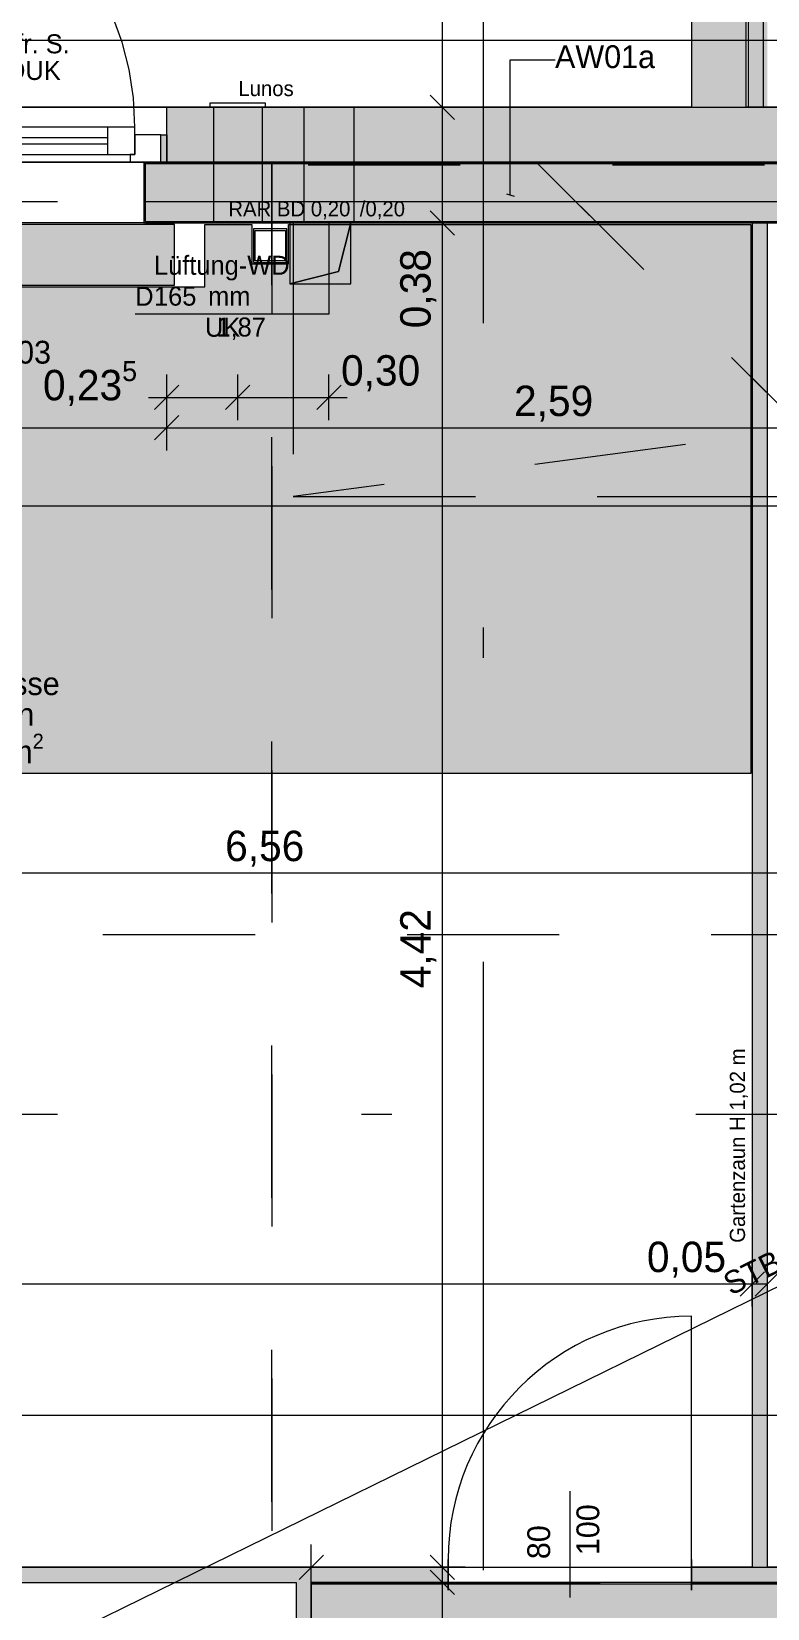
# Model space of a CAD drawing. Header units: metres. Extents: x -3.9 to 83, y -38 to 6.2.
# Drawn here: x 4.52 to 6.93, y -19.63 to -14.44 of the extents above; entities that cross this region are included whole.
import ezdxf

# ---------------------------------------------------------------- set-up
doc = ezdxf.new("R2010")
doc.units = ezdxf.units.M
doc.header["$MEASUREMENT"] = 0
for name, pattern in [('Achse', [0.004, 0.002, -0.001, 0, -0.001]), ('Baufluchtlinie', [0.013, 0.008, -0.005]), ('Strichlinie eng', [0.002, 0.0015, -0.0005]), ('Untersicht', [0.001, 0.0005, -0.0005])]:
    doc.linetypes.add(name, pattern=pattern)
for name, color, linetype in [('0._EG PP_2_000 Achsraster', 7, 'Continuous'), ('0._EG PP_2_110 Wand Aussen', 7, 'Continuous'), ('0._EG PP_2_120 Wand Innen tragend', 7, 'Continuous'), ('0._EG PP_2_140 Geländer transparent', 7, 'Continuous'), ('0._EG PP_2_210 Decke', 7, 'Continuous'), ('0._EG PP_2_220 Bodenaufbau', 7, 'Continuous'), ('0._EG PP_2_221 Bodenaufbau - Abdichtung', 7, 'Continuous'), ('0._EG PP_2_221 Bodenaufbau - Terrassenbelag', 7, 'Continuous'), ('0._EG PP_2_240 Unterdämmung', 7, 'Continuous'), ('0._EG PP_2_270 Deckendurchbruchsymbol', 7, 'Continuous'), ('0._EG PP_2_520 Fixeinbauten', 7, 'Continuous'), ('0._EG PP_2_611 Entwässerung', 7, 'Continuous'), ('0._EG PP_2_717 Außen Ausstattung', 7, 'Continuous'), ('0._EG PP_2_915 Allgemein Beschriftung.x', 7, 'Continuous'), ('0._EG PP_2_945 Einreichplan Beschriftung', 7, 'Continuous'), ('0._EG PP_2_950 Polierplan Bemaßung', 7, 'Continuous'), ('0._EG PP_2_955 Polierplan Beschriftung', 7, 'Continuous'), ('0._EG PP_2_Neubau_840 Baulinien', 7, 'Continuous')]:
    doc.layers.add(name, color=color, linetype=linetype)
doc.styles.add('ERSTELLTER_STIL_2', font='')
doc.styles.get('ERSTELLTER_STIL_2').set_extended_font_data('Eurostile')

msp = doc.modelspace()

# ---------------------------------------------------------------- hatches: boundary and pattern name
at = {"layer": '0._EG PP_2_110 Wand Aussen', "linetype": 'Continuous', "lineweight": 13, "true_color": 0x3f7f02}
msp.add_hatch(color=76, dxfattribs=at).paths.add_polyline_path([(4.96, -14.78), (4.96, -14.87), (7.55, -14.87), (7.55, -14.78), (7.55, -14.69), (4.96, -14.69)])
at = {"layer": '0._EG PP_2_110 Wand Aussen', "linetype": 'Continuous', "lineweight": 13, "true_color": 0xff6400}
for points in [[(4.94, -14.78), (4.94, -14.87), (4.96, -14.87), (4.96, -14.78)], [(7.62, -14.875), (4.89, -14.875), (4.89, -15), (7.62, -15)], [(7.62, -15), (4.89, -15), (4.89, -15.065), (7.62, -15.065)]]:
    msp.add_hatch(color=30, dxfattribs=at).paths.add_polyline_path(points)
at = {"layer": '0._EG PP_2_110 Wand Aussen', "linetype": 'Continuous', "lineweight": 0, "true_color": 0x373737}
msp.add_hatch(color=250, dxfattribs=at).paths.add_polyline_path([(4.89, -14.875), (7.62, -14.875), (7.62, -14.87), (4.89, -14.87)])
at = {"layer": '0._EG PP_2_120 Wand Innen tragend', "linetype": 'Continuous', "lineweight": 13, "true_color": 0xfb02fe}
msp.add_hatch(color=6, dxfattribs=at).paths.add_polyline_path([(6.9225, -10.4875), (6.9225, -14.69), (6.935, -14.69), (6.935, -10.4875)])
at = {"layer": '0._EG PP_2_120 Wand Innen tragend', "linetype": 'Continuous', "lineweight": 13, "true_color": 0xffaa00}
msp.add_hatch(color=40, dxfattribs=at).paths.add_polyline_path([(6.8725, -10.5375), (6.8725, -14.69), (6.9225, -14.69), (6.9225, -10.5375)])
at = {"layer": '0._EG PP_2_120 Wand Innen tragend', "linetype": 'Continuous', "lineweight": 13, "true_color": 0x3f7f02}
msp.add_hatch(color=76, dxfattribs=at).paths.add_polyline_path([(6.685, -10.725), (6.685, -14.69), (6.865, -14.69), (6.865, -10.725)])
at = {"layer": '0._EG PP_2_140 Geländer transparent', "linetype": 'Continuous', "lineweight": 13}
for points in [[(6.885, -15.07), (6.885, -19.49), (6.935, -19.49), (6.935, -15.07)], [(3.955, -19.49), (3.955, -19.54), (5.885, -19.54), (5.885, -19.49)], [(6.685, -19.49), (6.685, -19.54), (11.235, -19.54), (11.235, -19.49)], [(5.385, -19.54), (5.385, -19.99), (5.435, -19.99), (5.435, -19.54)]]:
    msp.add_hatch(color=4, dxfattribs=at).paths.add_polyline_path(points)
at = {"layer": '0._EG PP_2_221 Bodenaufbau - Terrassenbelag', "linetype": 'Continuous', "lineweight": 0, "true_color": 0x111111}
for points in [[(1.96, -15.28), (1.96, -16.88), (6.88, -16.88), (6.88, -15.075), (5.36, -15.075), (5.36, -15.205), (5.24, -15.205), (5.24, -15.075), (5.085, -15.075), (5.085, -15.28), (3.685, -15.28), (3.685, -15.075), (3.16, -15.075), (3.16, -15.28)], [(5.435, -20.735), (10.845, -20.735), (10.845, -20.985), (12.19, -20.985), (12.19, -21.29), (12.46, -21.29), (12.46, -21.16), (12.58, -21.16), (12.58, -21.29), (13.63, -21.29), (13.63, -16.585), (15.075, -16.585), (15.075, -15.075), (12.785, -15.075), (12.785, -15.205), (12.665, -15.205), (12.665, -15.075), (12.37, -15.075), (12.37, -15.28), (12.29, -15.28), (12.29, -19.545), (5.435, -19.545)]]:
    msp.add_hatch(color=250, dxfattribs=at).paths.add_polyline_path(points)
at = {"layer": '0._EG PP_2_270 Deckendurchbruchsymbol', "linetype": 'Continuous', "lineweight": 0, "true_color": 0x000000}
msp.add_hatch(color=18, dxfattribs=at).paths.add_polyline_path([(5.365, -15.27), (5.565, -15.27), (5.565, -15.07), (5.5246, -15.2296)])
at = {"layer": '0._EG PP_2_611 Entwässerung', "linetype": 'Continuous', "lineweight": 13, "true_color": 0x89cdad}
msp.add_hatch(color=123, dxfattribs=at).paths.add_polyline_path([(3.585, -15.275), (4.985, -15.275), (4.985, -15.075), (3.585, -15.075)])
at = {"layer": '0._EG PP_2_950 Polierplan Bemaßung', "linetype": 'Continuous', "lineweight": 0, "true_color": 0x000000}
msp.add_hatch(color=18, dxfattribs=at).paths.add_polyline_path([(5.4905, -15.07), (5.4907, -15.071), (5.4912, -15.0718), (5.492, -15.0723), (5.493, -15.0725), (5.494, -15.0723), (5.4948, -15.0718), (5.4953, -15.071), (5.4955, -15.07), (5.4953, -15.069), (5.4948, -15.0682), (5.494, -15.0677), (5.493, -15.0675), (5.492, -15.0677), (5.4912, -15.0682), (5.4907, -15.069)])

# ---------------------------------------------------------------- linework, layer by layer
at = {"layer": '0._EG PP_2_000 Achsraster', "color": 5, "linetype": 'Achse', "lineweight": 0, "ltscale": 1000}
for p, q in [((6, 3), (6, -36)), ((-1.5, -15), (21, -15)), ((-1.5, -18), (21, -18))]:
    msp.add_line(p, q, dxfattribs=at)
at = {"layer": '0._EG PP_2_110 Wand Aussen', "color": 7, "linetype": 'Continuous', "lineweight": 13, "ltscale": 1000}
for p, q in [((4.96, -14.69), (3.81, -14.69)), ((4.765, -14.755), (4.005, -14.755)), ((4.855, -14.755), (4.765, -14.755)), ((4.765, -14.755), (4.765, -14.845)), ((4.855, -14.845), (4.855, -14.755)), ((4.765, -14.79), (4.005, -14.79)), ((4.005, -14.81), (4.765, -14.81)), ((4.94, -14.78), (4.855, -14.78)), ((4.855, -14.78), (4.855, -14.845)), ((4.94, -14.87), (4.94, -14.78)), ((3.93, -14.87), (4.84, -14.87)), ((4.005, -14.845), (4.765, -14.845)), ((4.765, -14.845), (4.855, -14.845)), ((4.855, -14.845), (4.84, -14.845)), ((4.84, -14.845), (4.84, -14.87)), ((4.84, -14.87), (4.94, -14.87)), ((4.885, -14.875), (4.885, -14.87)), ((4.89, -14.87), (4.885, -14.87)), ((4.89, -14.87), (4.885, -14.87)), ((4.89, -14.87), (4.885, -14.87)), ((4.885, -14.875), (4.885, -14.87)), ((4.885, -15), (4.885, -14.875)), ((4.885, -15), (4.885, -14.875)), ((4.89, -15.065), (4.89, -14.87)), ((4.89, -14.875), (7.62, -14.875)), ((4.885, -15.065), (4.885, -15)), ((4.885, -15.065), (4.885, -15)), ((4.885, -15.07), (3.885, -15.07)), ((4.885, -15.07), (4.885, -15.065)), ((4.885, -15.07), (4.885, -15.065)), ((4.89, -15.07), (4.885, -15.07)), ((4.89, -15.065), (7.62, -15.065))]:
    msp.add_line(p, q, dxfattribs=at)
at = {"layer": '0._EG PP_2_110 Wand Aussen', "color": 7, "linetype": 'Continuous', "lineweight": 18, "ltscale": 1000}
for p, q in [((4.96, -14.78), (4.96, -14.69)), ((4.96, -14.78), (4.96, -14.69)), ((4.96, -14.87), (4.96, -14.78)), ((4.96, -14.87), (4.96, -14.78)), ((4.96, -14.87), (4.96, -14.78)), ((4.96, -14.87), (4.89, -14.87)), ((4.96, -14.87), (4.89, -14.87)), ((4.96, -14.87), (4.89, -14.87)), ((4.96, -14.87), (7.55, -14.87))]:
    msp.add_line(p, q, dxfattribs=at)
at = {"layer": '0._EG PP_2_110 Wand Aussen', "color": 1, "linetype": 'Baufluchtlinie', "lineweight": 0, "ltscale": 1000}
msp.add_line((4.89, -15), (7.62, -15), dxfattribs=at)
at = {"layer": '0._EG PP_2_110 Wand Aussen', "color": 7, "linetype": 'Continuous', "lineweight": 18, "ltscale": 1000, "flags": 128}
for points in [[(5.4105, -14.69), (4.96, -14.69)], [(5.5755, -14.69), (5.4105, -14.69)], [(6.685, -14.69), (5.5755, -14.69)], [(7.55, -14.69), (6.865, -14.69)]]:
    msp.add_lwpolyline(points, dxfattribs=at)
at = {"layer": '0._EG PP_2_110 Wand Aussen', "color": 16, "linetype": 'Untersicht', "lineweight": 13, "ltscale": 1000, "true_color": 0x7e0000, "flags": 128}
for points in [[(5.4105, -14.69), (5.4105, -14.87)], [(5.5755, -14.87), (5.5755, -14.69)], [(5.4105, -14.87), (5.4105, -14.875)], [(5.4105, -14.875), (5.4105, -15)], [(5.5755, -14.875), (5.5755, -14.87)], [(5.5755, -15), (5.5755, -14.875)], [(5.4105, -15), (5.4105, -15.065)], [(5.5755, -15.065), (5.5755, -15)], [(5.4105, -15.065), (5.4105, -15.07)], [(5.5755, -15.07), (5.5755, -15.065)]]:
    msp.add_lwpolyline(points, dxfattribs=at)
at = {"layer": '0._EG PP_2_110 Wand Aussen', "color": 7, "linetype": 'Continuous', "lineweight": 13, "ltscale": 1000, "flags": 128}
msp.add_lwpolyline([(4.94, -14.78), (4.96, -14.78), (4.96, -14.87), (4.94, -14.87)], close=True, dxfattribs=at)
for points in [[(4.89, -15.07), (5.4105, -15.07)], [(5.4105, -15.07), (5.5755, -15.07)], [(5.5755, -15.07), (7.62, -15.07)]]:
    msp.add_lwpolyline(points, dxfattribs=at)
at = {"layer": '0._EG PP_2_110 Wand Aussen', "color": 8, "linetype": 'Strichlinie eng', "lineweight": 0, "ltscale": 1000}
msp.add_arc((3.915, -14.755), 0.94, 0, 90, dxfattribs=at)
at = {"layer": '0._EG PP_2_110 Wand Aussen', "color": 7, "linetype": 'Continuous', "lineweight": 13, "ltscale": 1000}
for p in [(4.96, -14.69), (4.885, -15.07)]:
    msp.add_point(p, dxfattribs=at)
at = {"layer": '0._EG PP_2_120 Wand Innen tragend', "color": 7, "linetype": 'Continuous', "lineweight": 13, "ltscale": 1000}
for p, q in [((6.8725, -14.69), (6.8725, -10.545)), ((6.9225, -14.69), (6.9225, -10.5375))]:
    msp.add_line(p, q, dxfattribs=at)
at = {"layer": '0._EG PP_2_120 Wand Innen tragend', "color": 7, "linetype": 'Continuous', "lineweight": 18, "ltscale": 1000}
msp.add_line((6.865, -14.69), (6.865, -10.725), dxfattribs=at)
at = {"layer": '0._EG PP_2_120 Wand Innen tragend', "color": 7, "linetype": 'Continuous', "lineweight": 18, "ltscale": 1000, "flags": 128}
msp.add_lwpolyline([(6.685, -10.725), (6.685, -14.69)], dxfattribs=at)
at = {"layer": '0._EG PP_2_120 Wand Innen tragend', "color": 7, "linetype": 'Continuous', "lineweight": 13, "ltscale": 1000, "flags": 128}
for points in [[(6.8725, -14.69), (6.865, -14.69)], [(6.9225, -14.69), (6.8725, -14.69)], [(6.935, -14.69), (6.9225, -14.69)]]:
    msp.add_lwpolyline(points, dxfattribs=at)
at = {"layer": '0._EG PP_2_140 Geländer transparent', "color": 7, "linetype": 'Continuous', "lineweight": 13, "ltscale": 1000}
for p, q in [((6.685, -19.465), (6.685, -18.665)), ((6.285, -19.24), (6.285, -19.59))]:
    msp.add_line(p, q, dxfattribs=at)
at = {"layer": '0._EG PP_2_140 Geländer transparent', "color": 8, "linetype": 'Continuous', "lineweight": 13, "ltscale": 1000}
for p, q in [((5.885, -19.49), (5.885, -19.465)), ((5.885, -19.465), (5.885, -19.565)), ((5.885, -19.54), (5.885, -19.49)), ((6.685, -19.49), (6.685, -19.465)), ((6.685, -19.465), (6.685, -19.565)), ((6.685, -19.54), (6.685, -19.49)), ((5.885, -19.565), (5.885, -19.54)), ((6.685, -19.565), (6.685, -19.54))]:
    msp.add_line(p, q, dxfattribs=at)
at = {"layer": '0._EG PP_2_140 Geländer transparent', "color": 7, "linetype": 'Continuous', "lineweight": 18, "ltscale": 1000}
for p, q in [((5.885, -19.49), (5.885, -19.54)), ((5.885, -19.49), (5.885, -19.54)), ((5.885, -19.49), (5.885, -19.54)), ((6.685, -19.49), (6.685, -19.54)), ((6.685, -19.49), (6.685, -19.54)), ((6.685, -19.49), (6.685, -19.54))]:
    msp.add_line(p, q, dxfattribs=at)
at = {"layer": '0._EG PP_2_140 Geländer transparent', "color": 8, "linetype": 'Untersicht', "lineweight": 13, "ltscale": 1000}
for p, q in [((5.885, -19.49), (6.685, -19.49)), ((5.885, -19.54), (6.685, -19.54))]:
    msp.add_line(p, q, dxfattribs=at)
at = {"layer": '0._EG PP_2_140 Geländer transparent', "color": 7, "linetype": 'Continuous', "lineweight": 18, "ltscale": 1000, "flags": 128}
for points in [[(6.885, -15.07), (6.885, -19.49)], [(6.935, -15.07), (6.885, -15.07)], [(6.935, -19.49), (6.935, -15.07)], [(5.885, -19.49), (3.955, -19.49)], [(6.885, -19.49), (6.685, -19.49)], [(11.235, -19.49), (6.935, -19.49)], [(3.955, -19.54), (5.385, -19.54)], [(5.385, -19.54), (5.385, -19.99)], [(5.435, -19.54), (5.885, -19.54)], [(5.435, -19.99), (5.435, -19.54)], [(6.685, -19.54), (11.235, -19.54)]]:
    msp.add_lwpolyline(points, dxfattribs=at)
at = {"layer": '0._EG PP_2_140 Geländer transparent', "color": 7, "linetype": 'Continuous', "lineweight": 13, "ltscale": 1000}
msp.add_arc((6.685, -19.465), 0.8, 90, 180, dxfattribs=at)
at = {"layer": '0._EG PP_2_210 Decke', "color": 7, "linetype": 'Continuous', "lineweight": 13, "ltscale": 1000, "true_color": 0xf4f4f4, "flags": 128}
msp.add_lwpolyline([(0.1444, -3.915), (0.1845, -14.87), (15.32, -14.87), (15.32, -6.225), (10.905, -6.225), (10.905, -6.065), (8.925, -6.065), (8.925, -4.045), (8.745, -4.045), (8.745, -3.915), (5.625, -3.915), (0.8144, -3.915)], close=True, dxfattribs=at)
at = {"layer": '0._EG PP_2_210 Decke', "color": 8, "linetype": 'Continuous', "lineweight": 13, "ltscale": 1000, "flags": 128}
msp.add_lwpolyline([(0.1831, -14.47), (0.185, -14.9998), (0.185, -21.895), (3.305, -21.895), (3.305, -22.165), (4.905, -22.165), (4.905, -24.32), (7.875, -24.32), (7.875, -23.85), (9.87, -23.85), (9.87, -24.32), (13.0067, -24.32), (12.9484, -23.92), (12.865, -23.92), (12.865, -21.895), (18.7604, -21.895), (18.7621, -21.495), (18.7694, -20.4274), (14.6603, -20.4274), (15.32, -17.3819), (15.32, -14.87), (15.32, -14.47)], close=True, dxfattribs=at)
at = {"layer": '0._EG PP_2_210 Decke', "color": 8, "linetype": 'Untersicht', "lineweight": 13, "ltscale": 1000, "flags": 128}
for points in [[(3.29, -14.87), (3.29, -17.41), (15.6953, -17.41), (15.6953, -14.87)], [(5.375, -15.07), (5.375, -15.97), (13.605, -15.97), (13.605, -15.07)]]:
    msp.add_lwpolyline(points, dxfattribs=at)
at = {"layer": '0._EG PP_2_220 Bodenaufbau', "color": 7, "linetype": 'Continuous', "lineweight": 13, "ltscale": 1000, "true_color": 0xf4f4f4, "flags": 128}
for points in [[(0.3244, -3.915), (0.3639, -14.69), (13.56, -14.69), (13.56, -8.775), (6.835, -8.775), (6.835, -6.225), (6.415, -6.225), (6.415, -3.915)], [(0.1846, -14.87), (0.185, -21.495), (5.305, -21.495), (5.305, -23.92), (7.875, -23.92), (7.875, -23.81), (9.895, -23.81), (9.895, -23.92), (10.085, -23.92), (10.085, -23.68), (10.895, -23.68), (10.895, -23.92), (12.465, -23.92), (12.465, -21.495), (18.4632, -21.495), (18.4737, -19.8717), (14.5965, -19.8717), (15.14, -17.3627), (15.14, -14.87)], [(0.1853, -15.07), (0.185, -14.9998), (0.185, -21.365), (5.435, -21.365), (5.435, -23.79), (7.875, -23.79), (7.875, -23.85), (9.875, -23.85), (9.875, -23.79), (10.035, -23.79), (10.035, -23.68), (10.94, -23.68), (10.94, -23.79), (12.335, -23.79), (12.335, -21.365), (18.463, -21.365), (18.4871, -17.7847), (14.9872, -17.7847), (15.08, -17.3563), (15.08, -14.87), (13.61, -14.87), (13.61, -15.07)], [(12.285, -15.07), (12.285, -19.54), (5.435, -19.54), (5.435, -23.79), (7.875, -23.79), (7.875, -23.85), (9.875, -23.85), (9.875, -23.79), (12.335, -23.79), (12.335, -21.295), (13.635, -21.295), (13.635, -16.59), (15.08, -16.59), (15.08, -15.07)], [(0.1053, -21.295), (5.435, -21.295), (5.435, -19.4902), (0.1053, -19.4902)]]:
    msp.add_lwpolyline(points, close=True, dxfattribs=at)
at = {"layer": '0._EG PP_2_221 Bodenaufbau - Abdichtung', "color": 171, "linetype": 'Untersicht', "lineweight": 13, "ltscale": 1000, "true_color": 0x6c6cff, "flags": 128}
for points in [[(4.435, -14.87), (5.305, -14.87)], [(5.305, -14.87), (5.305, -21.495)], [(5.305, -23.275), (5.305, -14.87)], [(5.305, -14.87), (6.175, -14.87)], [(8.585, -17.28), (6.175, -14.87)], [(6.175, -14.87), (10.995, -14.87)], [(6.175, -14.87), (8.585, -17.28)]]:
    msp.add_lwpolyline(points, dxfattribs=at)
at = {"layer": '0._EG PP_2_221 Bodenaufbau - Terrassenbelag', "color": 7, "linetype": 'Continuous', "lineweight": 18, "ltscale": 1000, "flags": 128}
for points in [[(5.085, -15.075), (5.24, -15.075)], [(5.085, -15.28), (5.085, -15.075)], [(5.24, -15.075), (5.24, -15.205)], [(5.36, -15.075), (6.88, -15.075)], [(5.36, -15.205), (5.36, -15.075)], [(6.88, -15.075), (6.88, -16.88)], [(5.24, -15.205), (5.36, -15.205)], [(3.685, -15.28), (5.085, -15.28)], [(6.88, -16.88), (1.96, -16.88)], [(5.435, -19.545), (12.29, -19.545)], [(5.435, -20.735), (5.435, -19.545)]]:
    msp.add_lwpolyline(points, dxfattribs=at)
at = {"layer": '0._EG PP_2_240 Unterdämmung', "color": 30, "linetype": 'Untersicht', "lineweight": 13, "ltscale": 1000, "true_color": 0xff6400, "flags": 128}
msp.add_lwpolyline([(5.375, -15.97), (13.605, -15.97), (13.605, -14.88), (5.375, -14.88)], close=True, dxfattribs=at)
at = {"layer": '0._EG PP_2_270 Deckendurchbruchsymbol', "color": 7, "linetype": 'Continuous', "lineweight": 13, "ltscale": 1000, "flags": 128}
for points in [[(5.5246, -15.2296), (5.565, -15.07), (5.365, -15.07), (5.365, -15.27)], [(5.365, -15.27), (5.565, -15.27), (5.565, -15.07), (5.5246, -15.2296)]]:
    msp.add_lwpolyline(points, close=True, dxfattribs=at)
at = {"layer": '0._EG PP_2_520 Fixeinbauten', "color": 8, "linetype": 'Untersicht', "lineweight": 0, "ltscale": 1000, "flags": 128}
for points in [[(5.103, -14.675), (5.283, -14.675)], [(5.103, -14.69), (5.103, -14.675)], [(5.283, -14.69), (5.103, -14.69)], [(5.113, -14.69), (5.113, -15.07)], [(5.273, -14.69), (5.273, -15.07)], [(5.283, -14.675), (5.283, -14.69)], [(5.273, -15.07), (5.2691, -15.07), (5.2577, -15.07), (5.24, -15.07), (5.2177, -15.07), (5.193, -15.07), (5.1683, -15.07), (5.146, -15.07), (5.1283, -15.07), (5.1169, -15.07), (5.113, -15.07)]]:
    msp.add_lwpolyline(points, dxfattribs=at)
at = {"layer": '0._EG PP_2_611 Entwässerung', "color": 8, "linetype": 'Continuous', "lineweight": 13, "ltscale": 1000, "flags": 128}
msp.add_lwpolyline([(3.585, -15.275), (4.985, -15.275), (4.985, -15.075), (3.585, -15.075)], close=True, dxfattribs=at)
at = {"layer": '0._EG PP_2_611 Entwässerung', "color": 171, "linetype": 'Continuous', "lineweight": 13, "ltscale": 1000, "true_color": 0x6c6cff, "flags": 128}
for points in [[(5.245, -15.2), (5.355, -15.2), (5.355, -15.09), (5.245, -15.09)], [(5.25, -15.095), (5.35, -15.095), (5.35, -15.195), (5.25, -15.195)]]:
    msp.add_lwpolyline(points, close=True, dxfattribs=at)
at = {"layer": '0._EG PP_2_717 Außen Ausstattung', "color": 7, "linetype": 'Continuous', "lineweight": 13, "ltscale": 1000}
msp.add_line((6.685, -19.49), (6.685, -18.69), dxfattribs=at)
at = {"layer": '0._EG PP_2_915 Allgemein Beschriftung.x', "color": 7, "linetype": 'Continuous', "lineweight": 13, "ltscale": 1000}
for p, q in [((6.0893, -14.9782), (6.0893, -14.5334)), ((6.0893, -14.5334), (6.2365, -14.5334)), ((6.0768, -14.9749), (6.1018, -14.9816))]:
    msp.add_line(p, q, dxfattribs=at)
at = {"layer": '0._EG PP_2_950 Polierplan Bemaßung', "color": 6, "linetype": 'Continuous', "lineweight": 13, "ltscale": 1000, "true_color": 0xfb02fe}
for p, q in [((5.8661, -14.69), (5.8661, -10.725)), ((5.8261, -14.65), (5.9061, -14.73)), ((5.9411, -14.69), (5.7911, -14.69)), ((5.8661, -15.07), (5.8661, -14.69)), ((5.8261, -15.03), (5.9061, -15.11)), ((5.9411, -15.07), (5.7911, -15.07)), ((5.8661, -19.49), (5.8661, -15.07)), ((2.025, -17.207), (8.585, -17.207)), ((6.885, -18.6333), (6.885, -18.4833)), ((0.2541, -18.5583), (6.885, -18.5583)), ((6.925, -18.5183), (6.845, -18.5983)), ((6.885, -18.5583), (6.935, -18.5583)), ((6.975, -18.5183), (6.895, -18.5983)), ((5.9411, -19.49), (5.7911, -19.49)), ((5.8261, -19.45), (5.9061, -19.53)), ((5.8661, -19.54), (5.8661, -19.49)), ((5.9411, -19.54), (5.7911, -19.54)), ((5.8261, -19.5), (5.9061, -19.58)), ((5.8661, -21.11), (5.8661, -19.54))]:
    msp.add_line(p, q, dxfattribs=at)
at = {"layer": '0._EG PP_2_950 Polierplan Bemaßung', "color": 76, "linetype": 'Continuous', "lineweight": 13, "ltscale": 1000, "true_color": 0x3f7f02}
for p, q in [((0.185, -21.895), (15.32, -14.47)), ((5, -15.6036), (4.92, -15.6836)), ((4.96, -15.7186), (4.96, -15.5686)), ((5.233, -15.6036), (5.153, -15.6836)), ((5.193, -15.7186), (5.193, -15.5686)), ((5.453, -15.6836), (5.533, -15.6036)), ((5.493, -15.7186), (5.493, -15.5686)), ((4.9, -15.6436), (4.96, -15.6436)), ((4.96, -15.6436), (5.193, -15.6436)), ((5.193, -15.6436), (5.493, -15.6436)), ((5.493, -15.6436), (5.553, -15.6436)), ((5, -15.7036), (4.92, -15.7836)), ((4.96, -15.8186), (4.96, -15.6686)), ((3.81, -15.7436), (4.96, -15.7436)), ((4.96, -15.7436), (7.55, -15.7436))]:
    msp.add_line(p, q, dxfattribs=at)
at = {"layer": '0._EG PP_2_950 Polierplan Bemaßung', "color": 30, "linetype": 'Untersicht', "lineweight": 13, "ltscale": 1000, "true_color": 0xff6400}
msp.add_line((13.605, -14.88), (5.375, -15.97), dxfattribs=at)
at = {"layer": '0._EG PP_2_950 Polierplan Bemaßung', "color": 7, "linetype": 'Continuous', "lineweight": 13, "ltscale": 1000}
for p, q in [((5.493, -15.0725), (5.493, -15.37)), ((5.393, -15.37), (4.856, -15.37)), ((5.493, -15.37), (5.393, -15.37))]:
    msp.add_line(p, q, dxfattribs=at)
at = {"layer": '0._EG PP_2_950 Polierplan Bemaßung', "color": 1, "linetype": 'Continuous', "lineweight": 13, "ltscale": 1000, "true_color": 0xfb0106}
for p, q in [((0.055, -16), (18.935, -16)), ((0.065, -18.9902), (18.9, -18.9902)), ((5.435, -19.5652), (5.435, -19.4152)), ((0.065, -19.4902), (5.435, -19.4902)), ((5.475, -19.4502), (5.395, -19.5302)), ((5.435, -19.4902), (12.335, -19.4902))]:
    msp.add_line(p, q, dxfattribs=at)
at = {"layer": '0._EG PP_2_950 Polierplan Bemaßung', "color": 7, "linetype": 'Continuous', "lineweight": 13, "ltscale": 1000}
msp.add_circle((5.493, -15.07), 0.0025, dxfattribs=at)
at = {"layer": '0._EG PP_2_Neubau_840 Baulinien', "color": 1, "linetype": 'Baufluchtlinie', "lineweight": 25, "ltscale": 1000, "true_color": 0xfb0106, "flags": 128}
msp.add_lwpolyline([(-3.9335, -14.9777), (0, -15), (18.9876, -15.0005), (22.8486, -15.0037)], dxfattribs=at)

# ---------------------------------------------------------------- texts
at = {"layer": '0._EG PP_2_110 Wand Aussen', "color": 7, "linetype": 'Continuous', "lineweight": 13, "attachment_point": 9, "style": 'ERSTELLTER_STIL_2'}
for s, insert, char_height in [('\\A1;{\\pqr;\\pt0;\\fEurostile|b0|i0|c0|p0;\\W1.000000;barrierefr. S. }', (4.6408, -14.5133), 0.0625), ('\\A1;{\\pqr;\\pt0;\\fEurostile|b0|i0|c0|p0;\\W1.000000;STUK =DUK}', (4.6112, -14.6008), 0.0625), ('\\A1;{\\pqr;\\pt0;\\fEurostile|b0|i0|c0|p0;\\W1.000000;1_0_03}', (4.5792, -15.5543), 0.075)]:
    msp.add_mtext(s, dxfattribs=dict(at, insert=insert, char_height=char_height))
at = {"layer": '0._EG PP_2_140 Geländer transparent', "color": 7, "linetype": 'Continuous', "lineweight": 13, "char_height": 0.075, "attachment_point": 9, "rotation": 90, "style": 'ERSTELLTER_STIL_2'}
for s, insert in [('\\A1;{\\pqr;\\pt0;\\fEurostile|b0|i0|c0|p0;\\W1.000000;100}', (6.383, -19.283)), ('\\A1;{\\pqr;\\pt0;\\fEurostile|b0|i0|c0|p0;\\W1.000000;80}', (6.2214, -19.352))]:
    msp.add_mtext(s, dxfattribs=dict(at, insert=insert))
at = {"layer": '0._EG PP_2_270 Deckendurchbruchsymbol', "color": 1, "linetype": 'Continuous', "lineweight": 0, "insert": (5.465, -15.0631), "char_height": 0.05, "attachment_point": 8, "style": 'ERSTELLTER_STIL_2'}
msp.add_mtext('\\A1;{\\pqc;\\pt0;\\fEurostile|b0|i0|c0|p0;\\W1.000000;RAR BD 0,20\\fEurostile|b0|i0|c0|p0;\\W1.000000;\\A1{\\H.66x;\\S^  ;}\\fEurostile|b0|i0|c0|p0;\\W1.000000; /0,20\\fEurostile|b0|i0|c0|p0;\\W1.000000;\\A1{\\H.66x;\\S^  ;}\\fEurostile|b0|i0|c0|p0;\\W1.000000;\\fEurostile|b0|i0|c0|p0;\\W1.000000;\\A1{\\H.66x;\\S^  ;}}', dxfattribs=at)
at = {"layer": '0._EG PP_2_915 Allgemein Beschriftung.x', "color": 7, "linetype": 'Continuous', "lineweight": 13, "insert": (6.2365, -14.524), "char_height": 0.075, "attachment_point": 4, "style": 'ERSTELLTER_STIL_2'}
msp.add_mtext('\\A1;{\\pql;\\fEurostile|b0|i0|c0|p0;\\W1.000000;AW01a}', dxfattribs=at)
at = {"layer": '0._EG PP_2_915 Allgemein Beschriftung.x', "color": 250, "linetype": 'Continuous', "lineweight": 13, "true_color": 0x3f3f3f, "insert": (5.2862, -14.6031), "char_height": 0.05, "attachment_point": 2, "style": 'ERSTELLTER_STIL_2'}
msp.add_mtext('\\A1;{\\pqc;\\fEurostile|b0|i0|c0|p0;\\W1.000000;Lunos}', dxfattribs=at)
at = {"layer": '0._EG PP_2_945 Einreichplan Beschriftung', "color": 7, "linetype": 'Continuous', "lineweight": 13, "insert": (6.8705, -18.4235), "char_height": 0.05, "attachment_point": 7, "rotation": 90, "style": 'ERSTELLTER_STIL_2'}
msp.add_mtext('\\A1;{\\pql;\\fEurostile|b0|i0|c0|p0;\\W1.000000;Gartenzaun\\fEurostile|b0|i0|c0|p0;\\W1.000000; H \\fEurostile|b0|i0|c0|p0;\\W1.000000;1,02\\fEurostile|b0|i0|c0|p0;\\W1.000000; m}', dxfattribs=at)
at = {"layer": '0._EG PP_2_950 Polierplan Bemaßung', "color": 7, "linetype": 'Continuous', "lineweight": 13, "char_height": 0.0625, "style": 'ERSTELLTER_STIL_2'}
for s, insert, attachment_point in [('\\A1;{\\pql;\\pt0,1;\\fEurostile|b0|i0|c0|p0;\\W1.000000;}', (4.856, -15.1669), 1), ('\\A1;{\\pql;\\pt0,1;\\fEurostile|b0|i0|c0|p0;\\W1.000000;Lüftung-WD\\fEurostile|b0|i0|c0|p0;\\W1.000000;\\A1{\\H.66x;\\S^  ;}\\fEurostile|b0|i0|c0|p0;\\W1.000000;\\fEurostile|b0|i0|c0|p0;\\W1.000000;\\A1{\\H.66x;\\S^  ;}\\fEurostile|b0|i0|c0|p0;\\W1.000000;\\fEurostile|b0|i0|c0|p0;\\W1.000000;\\fEurostile|b0|i0|c0|p0;\\W1.000000;\\fEurostile|b0|i0|c0|p0;\\W1.000000;\\fEurostile|b0|i0|c0|p0;\\W1.000000;\\fEurostile|b0|i0|c0|p0;\\W1.000000;\\fEurostile|b0|i0|c0|p0;\\W1.000000;\\A1{\\H.66x;\\S^  ;}\\fEurostile|b0|i0|c0|p0;\\W1.000000;\\fEurostile|b0|i0|c0|p0;\\W1.000000;\\A1{\\H.66x;\\S^  ;}\\fEurostile|b0|i0|c0|p0;\\W1.000000;\\fEurostile|b0|i0|c0|p0;\\W1.000000;\\fEurostile|b0|i0|c0|p0;\\W1.000000;\\fEurostile|b0|i0|c0|p0;\\W1.000000;\\fEurostile|b0|i0|c0|p0;\\W1.000000;\\fEurostile|b0|i0|c0|p0;\\W1.000000;\\fEurostile|b0|i0|c0|p0;\\W1.000000;\\A1{\\H.66x;\\S^  ;}\\fEurostile|b0|i0|c0|p0;\\W1.000000;\\fEurostile|b0|i0|c0|p0;\\W1.000000;\\A1{\\H.66x;\\S^  ;}\\fEurostile|b0|i0|c0|p0;\\W1.000000;\\fEurostile|b0|i0|c0|p0;\\W1.000000;\\fEurostile|b0|i0|c0|p0;\\W1.000000;\\fEurostile|b0|i0|c0|p0;\\W1.000000;\\fEurostile|b0|i0|c0|p0;\\W1.000000;\\fEurostile|b0|i0|c0|p0;\\W1.000000;\\fEurostile|b0|i0|c0|p0;\\W1.000000;\\A1{\\H.66x;\\S^  ;}\\fEurostile|b0|i0|c0|p0;\\W1.000000;\\fEurostile|b0|i0|c0|p0;\\W1.000000;\\A1{\\H.66x;\\S^  ;}\\fEurostile|b0|i0|c0|p0;\\W1.000000;\\fEurostile|b0|i0|c0|p0;\\W1.000000;\\fEurostile|b0|i0|c0|p0;\\W1.000000;\\fEurostile|b0|i0|c0|p0;\\W1.000000;\\fEurostile|b0|i0|c0|p0;\\W1.000000;\\fEurostile|b0|i0|c0|p0;\\W1.000000;\\fEurostile|b0|i0|c0|p0;\\W1.000000;\\A1{\\H.66x;\\S^  ;}\\fEurostile|b0|i0|c0|p0;\\W1.000000;\\fEurostile|b0|i0|c0|p0;\\W1.000000;\\A1{\\H.66x;\\S^  ;}\\fEurostile|b0|i0|c0|p0;\\W1.000000;\\fEurostile|b0|i0|c0|p0;\\W1.000000;\\fEurostile|b0|i0|c0|p0;\\W1.000000;\\fEurostile|b0|i0|c0|p0;\\W1.000000;\\fEurostile|b0|i0|c0|p0;\\W1.000000;\\fEurostile|b0|i0|c0|p0;\\W1.000000;\\fEurostile|b0|i0|c0|p0;\\W1.000000;\\A1{\\H.66x;\\S^  ;}\\fEurostile|b0|i0|c0|p0;\\W1.000000;}', (4.9178, -15.178), 1), ('\\A1;{\\pql;\\pt0,1;\\fEurostile|b0|i0|c0|p0;\\W1.000000;D}', (4.856, -15.2801), 1), ('\\A1;{\\pql;\\pt0,1;\\fEurostile|b0|i0|c0|p0;\\W1.000000;165\\fEurostile|b0|i0|c0|p0;\\W1.000000;\\A1{\\H.66x;\\S^  ;}\\fEurostile|b0|i0|c0|p0;\\W1.000000; mm\\fEurostile|b0|i0|c0|p0;\\W1.000000;\\A1{\\H.66x;\\S^  ;}\\fEurostile|b0|i0|c0|p0;\\W1.000000;\\fEurostile|b0|i0|c0|p0;\\W1.000000;\\fEurostile|b0|i0|c0|p0;\\W1.000000;\\fEurostile|b0|i0|c0|p0;\\W1.000000;\\fEurostile|b0|i0|c0|p0;\\W1.000000;\\fEurostile|b0|i0|c0|p0;\\W1.000000;\\fEurostile|b0|i0|c0|p0;\\W1.000000;\\A1{\\H.66x;\\S^  ;}\\fEurostile|b0|i0|c0|p0;\\W1.000000;\\fEurostile|b0|i0|c0|p0;\\W1.000000;\\A1{\\H.66x;\\S^  ;}\\fEurostile|b0|i0|c0|p0;\\W1.000000;\\fEurostile|b0|i0|c0|p0;\\W1.000000;\\fEurostile|b0|i0|c0|p0;\\W1.000000;\\fEurostile|b0|i0|c0|p0;\\W1.000000;\\fEurostile|b0|i0|c0|p0;\\W1.000000;\\fEurostile|b0|i0|c0|p0;\\W1.000000;\\fEurostile|b0|i0|c0|p0;\\W1.000000;\\A1{\\H.66x;\\S^  ;}\\fEurostile|b0|i0|c0|p0;\\W1.000000;\\fEurostile|b0|i0|c0|p0;\\W1.000000;\\A1{\\H.66x;\\S^  ;}\\fEurostile|b0|i0|c0|p0;\\W1.000000;\\fEurostile|b0|i0|c0|p0;\\W1.000000;\\fEurostile|b0|i0|c0|p0;\\W1.000000;\\fEurostile|b0|i0|c0|p0;\\W1.000000;\\fEurostile|b0|i0|c0|p0;\\W1.000000;\\fEurostile|b0|i0|c0|p0;\\W1.000000;\\fEurostile|b0|i0|c0|p0;\\W1.000000;\\A1{\\H.66x;\\S^  ;}\\fEurostile|b0|i0|c0|p0;\\W1.000000;\\fEurostile|b0|i0|c0|p0;\\W1.000000;\\A1{\\H.66x;\\S^  ;}\\fEurostile|b0|i0|c0|p0;\\W1.000000;\\fEurostile|b0|i0|c0|p0;\\W1.000000;\\fEurostile|b0|i0|c0|p0;\\W1.000000;\\fEurostile|b0|i0|c0|p0;\\W1.000000;\\fEurostile|b0|i0|c0|p0;\\W1.000000;\\fEurostile|b0|i0|c0|p0;\\W1.000000;\\fEurostile|b0|i0|c0|p0;\\W1.000000;\\A1{\\H.66x;\\S^  ;}\\fEurostile|b0|i0|c0|p0;\\W1.000000;\\fEurostile|b0|i0|c0|p0;\\W1.000000;\\A1{\\H.66x;\\S^  ;}\\fEurostile|b0|i0|c0|p0;\\W1.000000;\\fEurostile|b0|i0|c0|p0;\\W1.000000;\\fEurostile|b0|i0|c0|p0;\\W1.000000;\\fEurostile|b0|i0|c0|p0;\\W1.000000;\\fEurostile|b0|i0|c0|p0;\\W1.000000;\\fEurostile|b0|i0|c0|p0;\\W1.000000;\\fEurostile|b0|i0|c0|p0;\\W1.000000;\\A1{\\H.66x;\\S^  ;}\\fEurostile|b0|i0|c0|p0;\\W1.000000;}', (4.9178, -15.2795), 1), ('\\A1;{\\pqr;\\pt0,1;\\fEurostile|b0|i0|c0|p0;\\W1.000000;UK}', (5.2015, -15.3817), 3), ('\\A1;{\\pqr;\\pt0,1;\\fEurostile|b0|i0|c0|p0;\\W1.000000;1,87\\fEurostile|b0|i0|c0|p0;\\W1.000000;\\A1{\\H.66x;\\S^  ;}\\fEurostile|b0|i0|c0|p0;\\W1.000000;\\fEurostile|b0|i0|c0|p0;\\W1.000000;\\A1{\\H.66x;\\S^  ;}\\fEurostile|b0|i0|c0|p0;\\W1.000000;\\fEurostile|b0|i0|c0|p0;\\W1.000000;\\fEurostile|b0|i0|c0|p0;\\W1.000000;\\fEurostile|b0|i0|c0|p0;\\W1.000000;\\fEurostile|b0|i0|c0|p0;\\W1.000000;\\fEurostile|b0|i0|c0|p0;\\W1.000000;\\fEurostile|b0|i0|c0|p0;\\W1.000000;\\A1{\\H.66x;\\S^  ;}\\fEurostile|b0|i0|c0|p0;\\W1.000000;\\fEurostile|b0|i0|c0|p0;\\W1.000000;\\A1{\\H.66x;\\S^  ;}\\fEurostile|b0|i0|c0|p0;\\W1.000000;\\fEurostile|b0|i0|c0|p0;\\W1.000000;\\fEurostile|b0|i0|c0|p0;\\W1.000000;\\fEurostile|b0|i0|c0|p0;\\W1.000000;\\fEurostile|b0|i0|c0|p0;\\W1.000000;\\fEurostile|b0|i0|c0|p0;\\W1.000000;\\fEurostile|b0|i0|c0|p0;\\W1.000000;\\A1{\\H.66x;\\S^  ;}\\fEurostile|b0|i0|c0|p0;\\W1.000000;\\fEurostile|b0|i0|c0|p0;\\W1.000000;\\A1{\\H.66x;\\S^  ;}\\fEurostile|b0|i0|c0|p0;\\W1.000000;\\fEurostile|b0|i0|c0|p0;\\W1.000000;\\fEurostile|b0|i0|c0|p0;\\W1.000000;\\fEurostile|b0|i0|c0|p0;\\W1.000000;\\fEurostile|b0|i0|c0|p0;\\W1.000000;\\fEurostile|b0|i0|c0|p0;\\W1.000000;\\fEurostile|b0|i0|c0|p0;\\W1.000000;\\A1{\\H.66x;\\S^  ;}\\fEurostile|b0|i0|c0|p0;\\W1.000000;\\fEurostile|b0|i0|c0|p0;\\W1.000000;\\fEurostile|b0|i0|c0|p0;\\W1.000000;\\fEurostile|b0|i0|c0|p0;\\W1.000000;\\fEurostile|b0|i0|c0|p0;\\W1.000000;\\fEurostile|b0|i0|c0|p0;\\W1.000000;\\fEurostile|b0|i0|c0|p0;\\W1.000000;\\fEurostile|b0|i0|c0|p0;\\W1.000000;\\fEurostile|b0|i0|c0|p0;\\W1.000000;\\fEurostile|b0|i0|c0|p0;\\W1.000000;\\fEurostile|b0|i0|c0|p0;\\W1.000000;\\fEurostile|b0|i0|c0|p0;\\W1.000000;\\fEurostile|b0|i0|c0|p0;\\W1.000000;\\fEurostile|b0|i0|c0|p0;\\W1.000000;\\fEurostile|b0|i0|c0|p0;\\W1.000000;\\fEurostile|b0|i0|c0|p0;\\W1.000000;\\fEurostile|b0|i0|c0|p0;\\W1.000000;\\fEurostile|b0|i0|c0|p0;\\W1.000000;\\fEurostile|b0|i0|c0|p0;\\W1.000000;}', (5.393, -15.3811), 3)]:
    msp.add_mtext(s, dxfattribs=dict(at, insert=insert, attachment_point=attachment_point))
at = {"layer": '0._EG PP_2_950 Polierplan Bemaßung', "color": 6, "linetype": 'Continuous', "lineweight": 13, "true_color": 0xfb02fe, "char_height": 0.1, "width": 0.306373, "attachment_point": 7, "rotation": 90, "style": 'ERSTELLTER_STIL_2'}
for s, insert in [('\\A1;{\\pql;\\fEurostile|b0|i0|c0|p0;\\W1.000000;0,38}', (5.8461, -15.4164)), ('\\A1;{\\pql;\\fEurostile|b0|i0|c0|p0;\\W1.000000;4,42}', (5.8461, -17.5864))]:
    msp.add_mtext(s, dxfattribs=dict(at, insert=insert))
at = {"layer": '0._EG PP_2_950 Polierplan Bemaßung', "color": 76, "linetype": 'Continuous', "lineweight": 13, "true_color": 0x3f7f02, "insert": (4.5529, -15.6825), "char_height": 0.1, "attachment_point": 7, "style": 'ERSTELLTER_STIL_2'}
msp.add_mtext('\\A1;{\\pql;\\fEurostile|b0|i0|c0|p0;\\W1.000000;0,23\\fEurostile|b0|i0|c0|p0;\\W1.000000;\\A1{\\H.66x;\\S5^  ;}}', dxfattribs=at)
at = {"layer": '0._EG PP_2_950 Polierplan Bemaßung', "color": 76, "linetype": 'Continuous', "lineweight": 13, "true_color": 0x3f7f02, "char_height": 0.1, "width": 0.306373, "attachment_point": 7, "style": 'ERSTELLTER_STIL_2'}
for s, insert in [('\\A1;{\\pql;\\fEurostile|b0|i0|c0|p0;\\W1.000000;0,30}', (5.533, -15.6236)), ('\\A1;{\\pql;\\fEurostile|b0|i0|c0|p0;\\W1.000000;2,59}', (6.1018, -15.7236))]:
    msp.add_mtext(s, dxfattribs=dict(at, insert=insert))
at = {"layer": '0._EG PP_2_950 Polierplan Bemaßung', "color": 6, "linetype": 'Continuous', "lineweight": 13, "true_color": 0xfb02fe, "char_height": 0.1, "width": 0.306373, "attachment_point": 7, "style": 'ERSTELLTER_STIL_2'}
for s, insert in [('\\A1;{\\pql;\\fEurostile|b0|i0|c0|p0;\\W1.000000;6,56}', (5.1518, -17.187)), ('\\A1;{\\pql;\\fEurostile|b0|i0|c0|p0;\\W1.000000;0,05}', (6.5386, -18.5383))]:
    msp.add_mtext(s, dxfattribs=dict(at, insert=insert))
at = {"layer": '0._EG PP_2_950 Polierplan Bemaßung', "color": 76, "linetype": 'Continuous', "lineweight": 13, "true_color": 0x3f7f02, "insert": (6.8351, -18.64), "char_height": 0.075, "attachment_point": 4, "rotation": 26.1319, "style": 'ERSTELLTER_STIL_2'}
msp.add_mtext('\\A1;{\\pql;\\fEurostile|b0|i0|c0|p0;\\W1.000000;\\fEurostile|b0|i0|c0|p0;\\W1.000000;\\fEurostile|b0|i0|c0|p0;\\W1.000000;STB-Decke\\fEurostile|b0|i0|c0|p0;\\W1.000000;\\A1{\\H.66x;\\S^  ;}\\fEurostile|b0|i0|c0|p0;\\W1.000000;\\fEurostile|b0|i0|c0|p0;\\W1.000000;\\P\\pql;\\fEurostile|b0|i0|c0|p0;\\W1.000000;\\fEurostile|b0|i0|c0|p0;\\W1.000000;\\fEurostile|b0|i0|c0|p0;\\W1.000000;\\fEurostile|b0|i0|c0|p0;\\W1.000000;\\A1{\\H.66x;\\S^  ;}\\fEurostile|b0|i0|c0|p0;\\W1.000000;\\fEurostile|b0|i0|c0|p0;\\W1.000000;}', dxfattribs=at)
at = {"layer": '0._EG PP_2_955 Polierplan Beschriftung', "color": 7, "linetype": 'Continuous', "lineweight": 13, "insert": (4.212, -16.8683), "char_height": 0.075, "attachment_point": 7, "line_spacing_factor": 0.808076, "style": 'ERSTELLTER_STIL_2'}
msp.add_mtext('\\A1;{\\pql;\\fEurostile|b0|i0|c0|p0;\\W1.000000;Terrasse\\P\\pql;\\fEurostile|b0|i0|c0|p0;\\W1.000000;Platten\\P\\pql;\\fEurostile|b0|i0|c0|p0;\\W1.000000;8,33\\fEurostile|b0|i0|c0|p0;\\W1.000000; m\\fEurostile|b0|i0|c0|p0;\\W1.000000;\\A1{\\H.66x;\\S2^  ;}}', dxfattribs=at)

doc.saveas('drawing.dxf')
